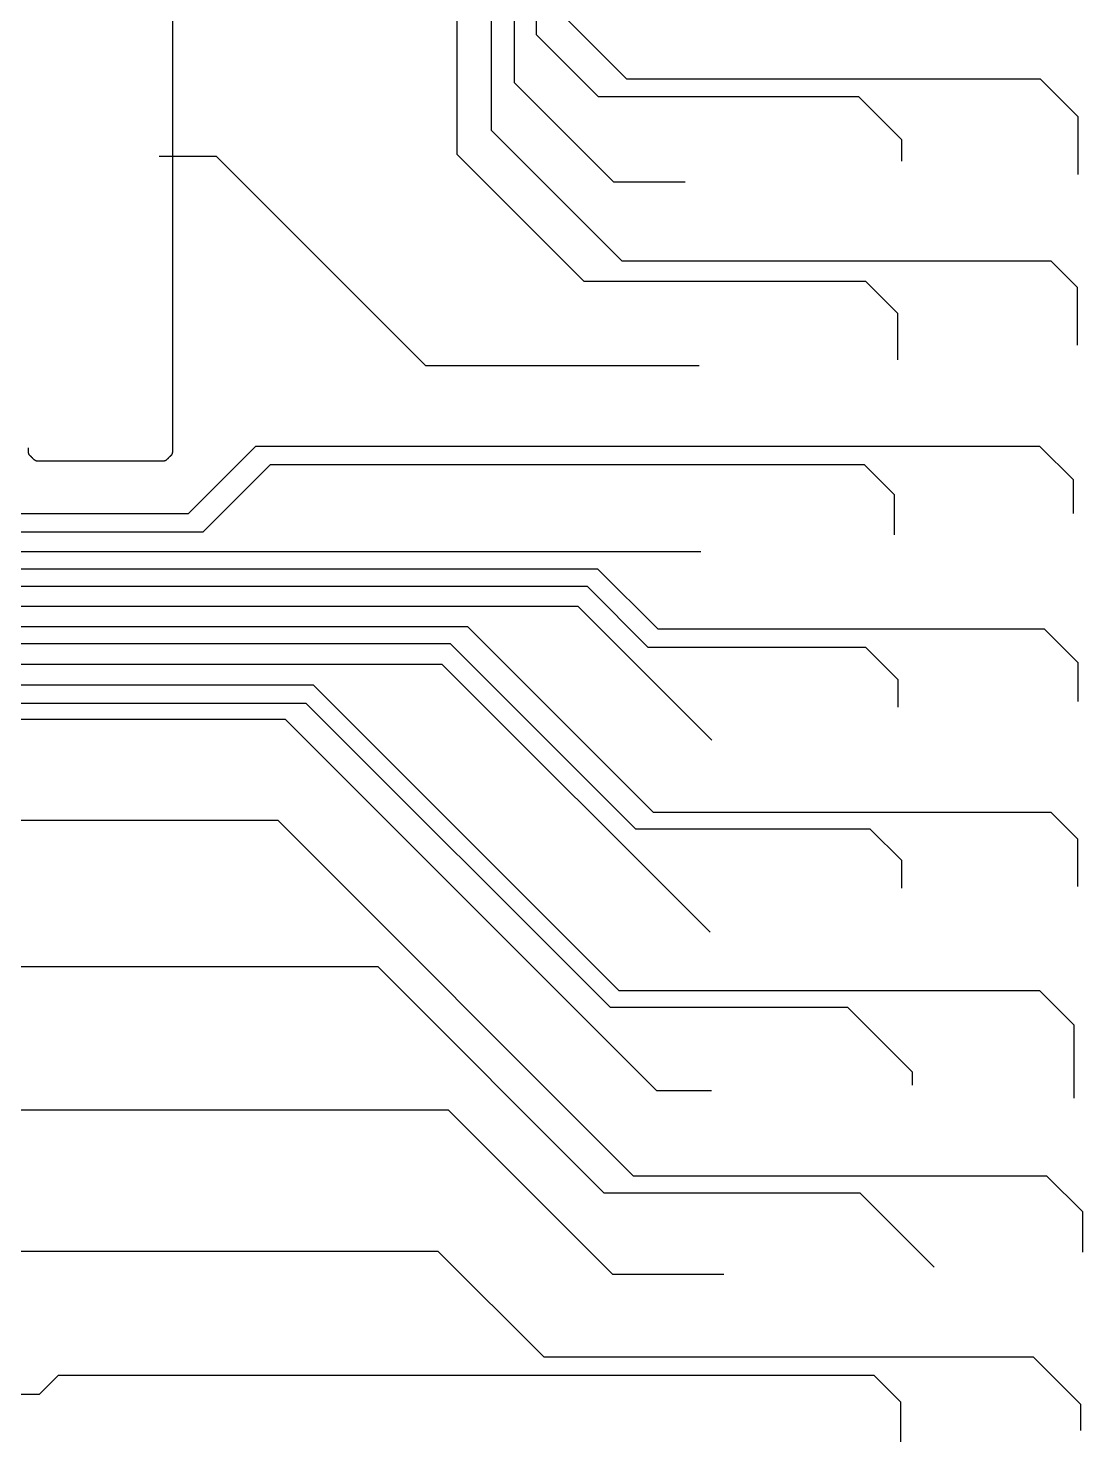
# Model space of a CAD drawing. Header units: millimetres. Extents: x -57500 to 57500, y -57500 to 57500.
# Drawn here: x 15065 to 29750, y -8628 to 11055 of the extents above; entities that cross this region are included whole.
import ezdxf

# ---------------------------------------------------------------- set-up
doc = ezdxf.new("R2010")
doc.units = ezdxf.units.MM

msp = doc.modelspace()

# ---------------------------------------------------------------- linework, layer by layer
for p, q in [((21838.25, 10294.15), (21838.25, 15359.8)), ((22142.1, 10965.7), (22142.1, 15416.7)), ((21516.7, 9629.85), (21516.7, 15172.45)), ((21038.05, 9297.7), (21038.05, 15126.4)), ((17072.522, 12934.511), (17072.522, 5371.988)), ((23398.6, 10347.75), (22397.1, 11349.25)), ((23005.85, 10101.95), (22142.1, 10965.7)), ((23221.25, 8911.15), (21838.25, 10294.15)), ((29163.75, 10347.75), (23398.6, 10347.75)), ((29688.3, 9823.2), (29163.75, 10347.75)), ((26630.25, 10101.95), (23005.85, 10101.95)), ((27229, 9503.2), (26630.25, 10101.95)), ((29688.3, 9017.75), (29688.3, 9823.2)), ((23334.2, 7812.35), (21516.7, 9629.85)), ((27229, 9206.45), (27229, 9503.2)), ((17688.3, 9269.4), (16885.55, 9269.4)), ((20602.65, 6355.05), (17688.3, 9269.4)), ((22807.85, 7527.9), (21038.05, 9297.7)), ((24212.1, 8911.15), (23221.25, 8911.15)), ((29311.25, 7812.35), (23334.2, 7812.35)), ((29676.9, 7446.7), (29311.25, 7812.35)), ((26728.95, 7527.9), (22807.85, 7527.9)), ((27174.05, 7082.8), (26728.95, 7527.9)), ((29676.9, 6641.35), (29676.9, 7446.7)), ((27174.05, 6436.35), (27174.05, 7082.8)), ((24407.2, 6355.05), (20602.65, 6355.05)), ((17072.522, 5371.988), (17072.523, 5355.618)), ((17072.523, 5355.618), (17072.525, 5340.275)), ((17072.525, 5340.275), (17072.531, 5325.927)), ((17072.531, 5325.927), (17072.542, 5312.541)), ((15066.579, 5159.273), (15066.629, 5161.722)), ((15066.591, 5156.85), (15066.579, 5159.273)), ((15066.682, 5154.423), (15066.591, 5156.85)), ((15066.629, 5161.722), (15066.724, 5164.228)), ((15066.87, 5151.964), (15066.682, 5154.423)), ((15066.724, 5164.228), (15066.847, 5166.82)), ((15066.847, 5166.82), (15066.981, 5169.527)), ((15067.172, 5149.443), (15066.87, 5151.964)), ((15066.981, 5169.527), (15067.107, 5172.38)), ((15067.107, 5172.38), (15067.214, 5175.401)), ((15067.606, 5146.829), (15067.172, 5149.443)), ((15067.214, 5175.401), (15067.3, 5178.595)), ((15067.3, 5178.595), (15067.369, 5181.962)), ((15067.369, 5181.962), (15067.422, 5185.502)), ((15067.422, 5185.502), (15067.461, 5189.217)), ((15067.461, 5189.217), (15067.488, 5193.107)), ((15067.488, 5193.107), (15067.506, 5197.173)), ((15067.506, 5197.173), (15067.516, 5201.416)), ((15067.516, 5201.416), (15067.521, 5205.835)), ((15067.521, 5205.835), (15067.522, 5210.432)), ((15068.188, 5144.094), (15067.606, 5146.829)), ((15068.927, 5141.224), (15068.188, 5144.094)), ((15069.813, 5138.247), (15068.927, 5141.224)), ((15070.83, 5135.196), (15069.813, 5138.247)), ((15071.964, 5132.106), (15070.83, 5135.196)), ((15073.201, 5129.011), (15071.964, 5132.106)), ((15074.525, 5125.945), (15073.201, 5129.011)), ((15075.923, 5122.941), (15074.525, 5125.945)), ((15077.38, 5120.034), (15075.923, 5122.941)), ((15078.881, 5117.258), (15077.38, 5120.034)), ((17062.155, 5118.525), (17060.617, 5116.406)), ((17063.569, 5120.707), (17062.155, 5118.525)), ((17064.864, 5122.995), (17063.569, 5120.707)), ((17066.047, 5125.434), (17064.864, 5122.995)), ((17067.122, 5128.068), (17066.047, 5125.434)), ((17068.094, 5130.941), (17067.122, 5128.068)), ((17068.969, 5134.098), (17068.094, 5130.941)), ((17069.751, 5137.582), (17068.969, 5134.098)), ((17070.447, 5141.429), (17069.751, 5137.582)), ((17071.061, 5145.612), (17070.447, 5141.429)), ((17071.596, 5150.078), (17071.061, 5145.612)), ((17072.058, 5154.776), (17071.596, 5150.078)), ((17072.45, 5159.653), (17072.058, 5154.776)), ((17072.776, 5164.657), (17072.45, 5159.653)), ((17072.542, 5312.541), (17072.56, 5300.083)), ((17072.56, 5300.083), (17072.585, 5288.519)), ((17072.585, 5288.519), (17072.62, 5277.816)), ((17072.62, 5277.816), (17072.666, 5267.942)), ((17072.666, 5267.942), (17072.723, 5258.863)), ((17072.723, 5258.863), (17072.795, 5250.544)), ((17073.041, 5169.737), (17072.776, 5164.657)), ((17072.795, 5250.544), (17072.882, 5242.952)), ((17072.882, 5242.952), (17072.981, 5236.023)), ((17072.981, 5236.023), (17073.088, 5229.675)), ((17073.25, 5174.841), (17073.041, 5169.737)), ((17073.088, 5229.675), (17073.197, 5223.823)), ((17073.197, 5223.823), (17073.302, 5218.385)), ((17073.406, 5179.915), (17073.25, 5174.841)), ((17073.302, 5218.385), (17073.399, 5213.277)), ((17073.399, 5213.277), (17073.483, 5208.415)), ((17073.513, 5184.91), (17073.406, 5179.915)), ((17073.483, 5208.415), (17073.548, 5203.718)), ((17073.576, 5189.771), (17073.513, 5184.91)), ((17073.548, 5203.718), (17073.588, 5199.1)), ((17073.599, 5194.479), (17073.576, 5189.771)), ((17073.588, 5199.1), (17073.599, 5194.479)), ((18228.8, 5231.75), (17292.05, 4295)), ((29154.95, 5231.75), (18228.8, 5231.75)), ((29621.25, 4765.45), (29154.95, 5231.75)), ((15080.412, 5114.646), (15078.881, 5117.258)), ((15081.958, 5112.232), (15080.412, 5114.646)), ((15083.516, 5110.02), (15081.958, 5112.232)), ((15085.094, 5107.978), (15083.516, 5110.02)), ((15086.701, 5106.073), (15085.094, 5107.978)), ((15088.347, 5104.272), (15086.701, 5106.073)), ((15090.04, 5102.542), (15088.347, 5104.272)), ((15091.79, 5100.85), (15090.04, 5102.542)), ((15093.606, 5099.162), (15091.79, 5100.85)), ((15095.496, 5097.445), (15093.606, 5099.162)), ((15097.471, 5095.666), (15095.496, 5097.445)), ((15099.54, 5093.792), (15097.471, 5095.666)), ((15101.709, 5091.793), (15099.54, 5093.792)), ((15103.967, 5089.672), (15101.709, 5091.793)), ((15106.291, 5087.452), (15103.967, 5089.672)), ((15108.659, 5085.155), (15106.291, 5087.452)), ((15111.046, 5082.805), (15108.659, 5085.155)), ((15113.431, 5080.425), (15111.046, 5082.805)), ((15115.79, 5078.036), (15113.431, 5080.425)), ((15118.1, 5075.663), (15115.79, 5078.036)), ((15120.338, 5073.328), (15118.1, 5075.663)), ((15122.482, 5071.054), (15120.338, 5073.328)), ((15124.508, 5068.864), (15122.482, 5071.054)), ((15126.402, 5066.775), (15124.508, 5068.864)), ((15128.184, 5064.78), (15126.402, 5066.775)), ((15129.885, 5062.863), (15128.184, 5064.78)), ((15131.537, 5061.009), (15129.885, 5062.863)), ((15133.17, 5059.205), (15131.537, 5061.009)), ((15134.814, 5057.436), (15133.17, 5059.205)), ((15136.501, 5055.687), (15134.814, 5057.436)), ((15138.261, 5053.944), (15136.501, 5055.687)), ((15140.126, 5052.191), (15138.261, 5053.944)), ((15142.125, 5050.415), (15140.126, 5052.191)), ((15144.289, 5048.6), (15142.125, 5050.415)), ((15146.631, 5046.744), (15144.289, 5048.6)), ((15149.128, 5044.867), (15146.631, 5046.744)), ((15151.751, 5042.992), (15149.128, 5044.867)), ((15154.472, 5041.141), (15151.751, 5042.992)), ((15157.264, 5039.337), (15154.472, 5041.141)), ((15160.098, 5037.603), (15157.264, 5039.337)), ((15162.947, 5035.961), (15160.098, 5037.603)), ((15165.784, 5034.435), (15162.947, 5035.961)), ((15168.579, 5033.046), (15165.784, 5034.435)), ((15171.305, 5031.818), (15168.579, 5033.046)), ((15173.936, 5030.773), (15171.305, 5031.818)), ((15176.471, 5029.911), (15173.936, 5030.773)), ((15178.935, 5029.217), (15176.471, 5029.911)), ((15181.353, 5028.672), (15178.935, 5029.217)), ((15183.753, 5028.258), (15181.353, 5028.672)), ((15186.158, 5027.957), (15183.753, 5028.258)), ((15188.597, 5027.75), (15186.158, 5027.957)), ((15191.093, 5027.621), (15188.597, 5027.75)), ((15193.674, 5027.549), (15191.093, 5027.621)), ((15196.365, 5027.519), (15193.674, 5027.549)), ((15199.192, 5027.511), (15196.365, 5027.519)), ((15202.182, 5027.508), (15199.192, 5027.511)), ((15205.366, 5027.506), (15202.182, 5027.508)), ((15208.779, 5027.505), (15205.366, 5027.506)), ((15212.455, 5027.504), (15208.779, 5027.505)), ((15216.429, 5027.503), (15212.455, 5027.504)), ((15220.735, 5027.502), (15216.429, 5027.503)), ((15225.407, 5027.502), (15220.735, 5027.502)), ((15230.48, 5027.501), (15225.407, 5027.502)), ((16847.242, 5027.501), (15230.48, 5027.501)), ((16854.75, 5027.5), (16847.242, 5027.501)), ((16861.767, 5027.499), (16854.75, 5027.5)), ((16868.308, 5027.497), (16861.767, 5027.499)), ((16874.39, 5027.494), (16868.308, 5027.497)), ((16880.03, 5027.49), (16874.39, 5027.494)), ((16885.245, 5027.484), (16880.03, 5027.49)), ((16890.052, 5027.476), (16885.245, 5027.484)), ((16894.467, 5027.467), (16890.052, 5027.476)), ((16898.506, 5027.455), (16894.467, 5027.467)), ((16902.191, 5027.441), (16898.506, 5027.455)), ((16905.566, 5027.425), (16902.191, 5027.441)), ((16908.681, 5027.409), (16905.566, 5027.425)), ((16911.585, 5027.392), (16908.681, 5027.409)), ((16914.329, 5027.378), (16911.585, 5027.392)), ((16916.963, 5027.365), (16914.329, 5027.378)), ((16919.536, 5027.355), (16916.963, 5027.365)), ((16922.099, 5027.35), (16919.536, 5027.355)), ((16924.701, 5027.349), (16922.099, 5027.35)), ((16927.393, 5027.354), (16924.701, 5027.349)), ((16930.225, 5027.367), (16927.393, 5027.354)), ((16933.221, 5027.389), (16930.225, 5027.367)), ((16936.354, 5027.429), (16933.221, 5027.389)), ((16939.588, 5027.496), (16936.354, 5027.429)), ((16942.889, 5027.598), (16939.588, 5027.496)), ((16946.221, 5027.745), (16942.889, 5027.598)), ((16949.55, 5027.944), (16946.221, 5027.745)), ((16952.841, 5028.205), (16949.55, 5027.944)), ((16956.06, 5028.536), (16952.841, 5028.205)), ((16959.17, 5028.946), (16956.06, 5028.536)), ((16962.137, 5029.443), (16959.17, 5028.946)), ((16964.928, 5030.037), (16962.137, 5029.443)), ((16967.537, 5030.733), (16964.928, 5030.037)), ((16969.99, 5031.536), (16967.537, 5030.733)), ((16972.315, 5032.451), (16969.99, 5031.536)), ((16974.536, 5033.481), (16972.315, 5032.451)), ((16976.682, 5034.631), (16974.536, 5033.481)), ((16978.779, 5035.906), (16976.682, 5034.631)), ((16980.853, 5037.31), (16978.779, 5035.906)), ((16982.931, 5038.847), (16980.853, 5037.31)), ((16985.041, 5040.521), (16982.931, 5038.847)), ((16987.208, 5042.337), (16985.041, 5040.521)), ((16989.456, 5044.297), (16987.208, 5042.337)), ((16991.779, 5046.385), (16989.456, 5044.297)), ((16994.158, 5048.575), (16991.779, 5046.385)), ((16996.572, 5050.842), (16994.158, 5048.575)), ((16999.001, 5053.161), (16996.572, 5050.842)), ((17001.424, 5055.505), (16999.001, 5053.161)), ((17003.822, 5057.85), (17001.424, 5055.505)), ((17006.173, 5060.17), (17003.822, 5057.85)), ((17008.458, 5062.439), (17006.173, 5060.17)), ((17010.657, 5064.632), (17008.458, 5062.439)), ((17012.749, 5066.723), (17010.657, 5064.632)), ((17032.717, 5086.691), (17012.749, 5066.723)), ((17034.845, 5088.82), (17032.717, 5086.691)), ((17037.066, 5091.048), (17034.845, 5088.82)), ((17039.356, 5093.356), (17037.066, 5091.048)), ((17041.69, 5095.721), (17039.356, 5093.356)), ((17044.042, 5098.125), (17041.69, 5095.721)), ((17046.389, 5100.545), (17044.042, 5098.125)), ((17048.704, 5102.961), (17046.389, 5100.545)), ((17050.962, 5105.353), (17048.704, 5102.961)), ((17053.139, 5107.7), (17050.962, 5105.353)), ((17055.21, 5109.981), (17053.139, 5107.7)), ((17057.15, 5112.178), (17055.21, 5109.981)), ((17058.95, 5114.305), (17057.15, 5112.178)), ((17060.617, 5116.406), (17058.95, 5114.305)), ((18434.8, 4974.7), (17496.9, 4036.8)), ((26711.55, 4974.7), (18434.8, 4974.7)), ((27130.15, 4556.1), (26711.55, 4974.7)), ((29621.25, 4299.15), (29621.25, 4765.45)), ((27130.15, 3999.7), (27130.15, 4556.1)), ((17292.05, 4295), (13335.9, 4295)), ((17496.9, 4036.8), (10788.55, 4036.8)), ((24433.05, 3766.6), (10295.8, 3766.6)), ((22997.95, 3522.8), (9040.85, 3522.8)), ((23835.2, 2685.55), (22997.95, 3522.8)), ((22851.5, 3281.05), (8756.6, 3281.05)), ((23699.3, 2433.25), (22851.5, 3281.05)), ((22721.3, 3004.95), (8642.05, 3004.95)), ((24586.5, 1139.75), (22721.3, 3004.95)), ((21184.95, 2719.65), (8557.6, 2719.65)), ((23284.65, 619.95), (21184.95, 2719.65)), ((29218.8, 2685.55), (23835.2, 2685.55)), ((29685.1, 2219.25), (29218.8, 2685.55)), ((20944.85, 2484.55), (8290.95, 2484.55)), ((23037.95, 391.45), (20944.85, 2484.55)), ((26730.25, 2433.25), (23699.3, 2433.25)), ((27180.65, 1982.85), (26730.25, 2433.25)), ((20830.85, 2197.55), (7906.85, 2197.55)), ((24561.3, -1532.9), (20830.85, 2197.55)), ((29685.1, 1678.85), (29685.1, 2219.25)), ((27180.65, 1601.35), (27180.65, 1982.85)), ((19035.4, 1908.85), (4078.25, 1908.85)), ((23293.2, -2348.95), (19035.4, 1908.85)), ((18936, 1652.1), (4147.15, 1652.1)), ((23171.2, -2583.1), (18936, 1652.1)), ((18644.85, 1430.25), (6141.4, 1430.25)), ((23818.25, -3743.15), (18644.85, 1430.25)), ((23284.65, 619.9), (23284.65, 619.95)), ((23772.15, 132.4), (23284.65, 619.9)), ((23037.95, 391.4), (23037.95, 391.45)), ((23525.4, -96.05), (23037.95, 391.4)), ((18544.6, 20.85), (9842.35, 20.85)), ((23495.5, -4930.05), (18544.6, 20.85)), ((29309.55, 132.4), (23772.15, 132.4)), ((29680.45, -238.5), (29309.55, 132.4)), ((26789.55, -96.05), (23525.4, -96.05)), ((27229.4, -535.9), (26789.55, -96.05)), ((29680.45, -895.6), (29680.45, -238.5)), ((27229.4, -917.4), (27229.4, -535.9)), ((19937.95, -2016.45), (9838.9, -2016.45)), ((23086.55, -5165.05), (19937.95, -2016.45)), ((29154.35, -2348.95), (23293.2, -2348.95)), ((29631.45, -2826.05), (29154.35, -2348.95)), ((26479, -2583.1), (23171.2, -2583.1)), ((27377.45, -3481.55), (26479, -2583.1)), ((29631.45, -3843.75), (29631.45, -2826.05)), ((27377.45, -3661.75), (27377.45, -3481.55)), ((24581.55, -3743.15), (23818.25, -3743.15)), ((20916, -4011.4), (9842.35, -4011.4)), ((23205.9, -6301.3), (20916, -4011.4)), ((29252.05, -4930.05), (23495.5, -4930.05)), ((29750.25, -5428.25), (29252.05, -4930.05)), ((26648.6, -5165.05), (23086.55, -5165.05)), ((27680.3, -6196.75), (26648.6, -5165.05)), ((29750.25, -5986.15), (29750.25, -5428.25)), ((20775.1, -5979.1), (9839.7, -5979.1)), ((22248.65, -7452.65), (20775.1, -5979.1)), ((24753.7, -6301.3), (23205.9, -6301.3)), ((29065.35, -7452.65), (22248.65, -7452.65)), ((29722.05, -8109.35), (29065.35, -7452.65)), ((15481.2, -7705.8), (15216.2, -7970.8)), ((26845.95, -7705.8), (15481.2, -7705.8)), ((27217, -8076.85), (26845.95, -7705.8)), ((15216.2, -7970.8), (9842.35, -7970.8)), ((27217, -8628.1), (27217, -8076.85)), ((29722.05, -8469.8), (29722.05, -8109.35))]:
    msp.add_line(p, q)

doc.saveas('drawing.dxf')
